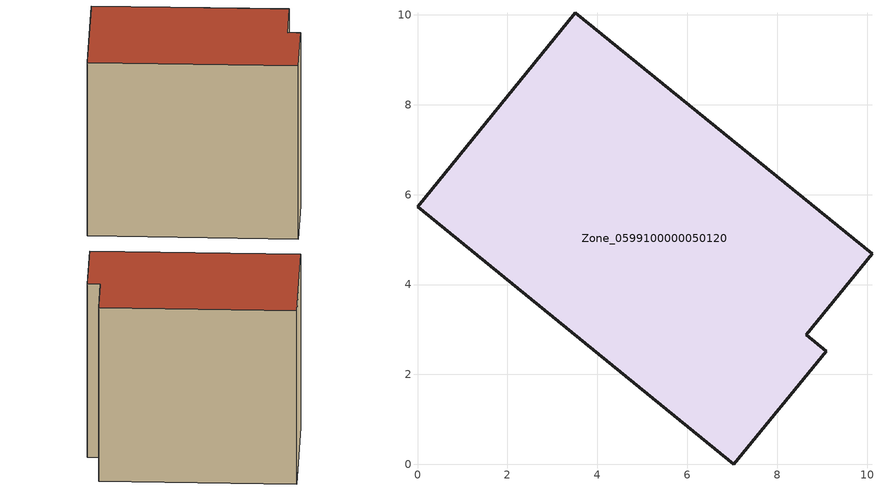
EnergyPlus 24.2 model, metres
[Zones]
Zone_0599100000050120
 floor ground (C_G): 0,5.73 3.51,10.05 10.11,4.68 8.65,2.88 9.09,2.52 7.04,0 z0
 wall outside (C_F): 3.51,10.05 0,5.73 7.04,0 9.09,2.52 8.65,2.88 10.11,4.68 3.51,10.05 z0:8.27
 roof outside (C_R): 0,5.73 7.04,0 9.09,2.52 8.65,2.88 10.11,4.68 3.51,10.05 z8.27
[BUILDING]
Pand.0599100000050120: North Axis=0; Terrain=City; Loads Convergence Tolerance Value=0.04; Temperature Convergence Tolerance Value=0.4; Solar Distribution=FullExterior; Maximum Number of Warmup Days=25; Minimum Number of Warmup Days=1
[Site:Location]
Rotterdam.The.Hague.AP_ZH_NLD Design_Conditions: Latitude=51.96; Longitude=4.45; Time Zone=1; Elevation=-4.5
[SITE:GROUNDTEMPERATURE:BUILDINGSURFACE]
18, 18, 18, 18, 18, 18, 18, 18, 18, 18, 18, 18
[MATERIAL] Thermal Absorptance=0.9; Solar Absorptance=0.7; Visible Absorptance=0.7
Name | Roughness | Thickness | Conductivity | Density | Specific Heat
G.TI.1946 | MediumSmooth | 0.15 | 1 | 540 | 1210
F.TI.1946 | Rough | 0.3 | 0.857143 | 1920 | 840
R.TI.1946 | MediumRough | 0.2 | 0.1 | 1500 | 1000
[CONSTRUCTION]
C_G: G.TI.1946
C_F: F.TI.1946
C_R: R.TI.1946
[ZONE]
Zone_0599100000050120: Type=1; Multiplier=1; Ceiling Height=Autocalculate; Volume=Autocalculate; Floor Area=autocalculate; Part of Total Floor Area=Yes
[ZONEINFILTRATION:DESIGNFLOWRATE]
Infil_Zone_0599100000050120: Zone or ZoneList or Space or SpaceList=Zone_0599100000050120; Schedule=AlwaysOn; Design Flow Rate Calculation Method=Flow/Area; Flow Rate per Floor Area=0.003; Constant Term Coefficient=1; Temperature Term Coefficient=0; Velocity Term Coefficient=0; Velocity Squared Term Coefficient=0
[HVACTEMPLATE:ZONE:IDEALLOADSAIRSYSTEM]
Zone_0599100000050120: Maximum Heating Supply Air Temperature=50; Minimum Cooling Supply Air Temperature=13; Maximum Heating Supply Air Humidity Ratio=0.0156; Minimum Cooling Supply Air Humidity Ratio=0.0077; Heating Limit=NoLimit; Cooling Limit=NoLimit; Dehumidification Control Type=ConstantSensibleHeatRatio; Cooling Sensible Heat Ratio=0.7; Dehumidification Setpoint=60; Humidification Control Type=None; Humidification Setpoint=30; Outdoor Air Method=None; Outdoor Air Flow Rate per Person=0.00944; Outdoor Air Flow Rate per Zone Floor Area=0; Outdoor Air Flow Rate per Zone=0; Demand Controlled Ventilation Type=None; Outdoor Air Economizer Type=NoEconomizer; Heat Recovery Type=None; Sensible Heat Recovery Effectiveness=0.7; Latent Heat Recovery Effectiveness=0.65
[ZONECONTROL:THERMOSTAT]
ThermostatControl_Zone_0599100000050120: Zone or ZoneList=Zone_0599100000050120; Control Type Schedule=DualSetpointControlType; Control 1=Thermostat_Zone_0599100000050120; Temperature Difference Between Cutout And Setpoint=0
[THERMOSTATSETPOINT:DUALSETPOINT]
Thermostat_Zone_0599100000050120: Heating Setpoint Temperature Schedule=HeatingSetpoint_Zone_0599100000050120; Cooling Setpoint Temperature Schedule=CoolingSetpoint_Zone_0599100000050120
[SCHEDULE:COMPACT]
HeatingSetpoint_Zone_0599100000050120: Through: 12/31, For: AllDays, Until: 24:00, 21
CoolingSetpoint_Zone_0599100000050120: Through: 12/31, For: AllDays, Until: 24:00, 24
DualSetpointControlType: Through: 12/31, For: AllDays, Until: 24:00, 4
AlwaysOn: Through: 12/31, For: AllDays, Until: 24:00, 1
